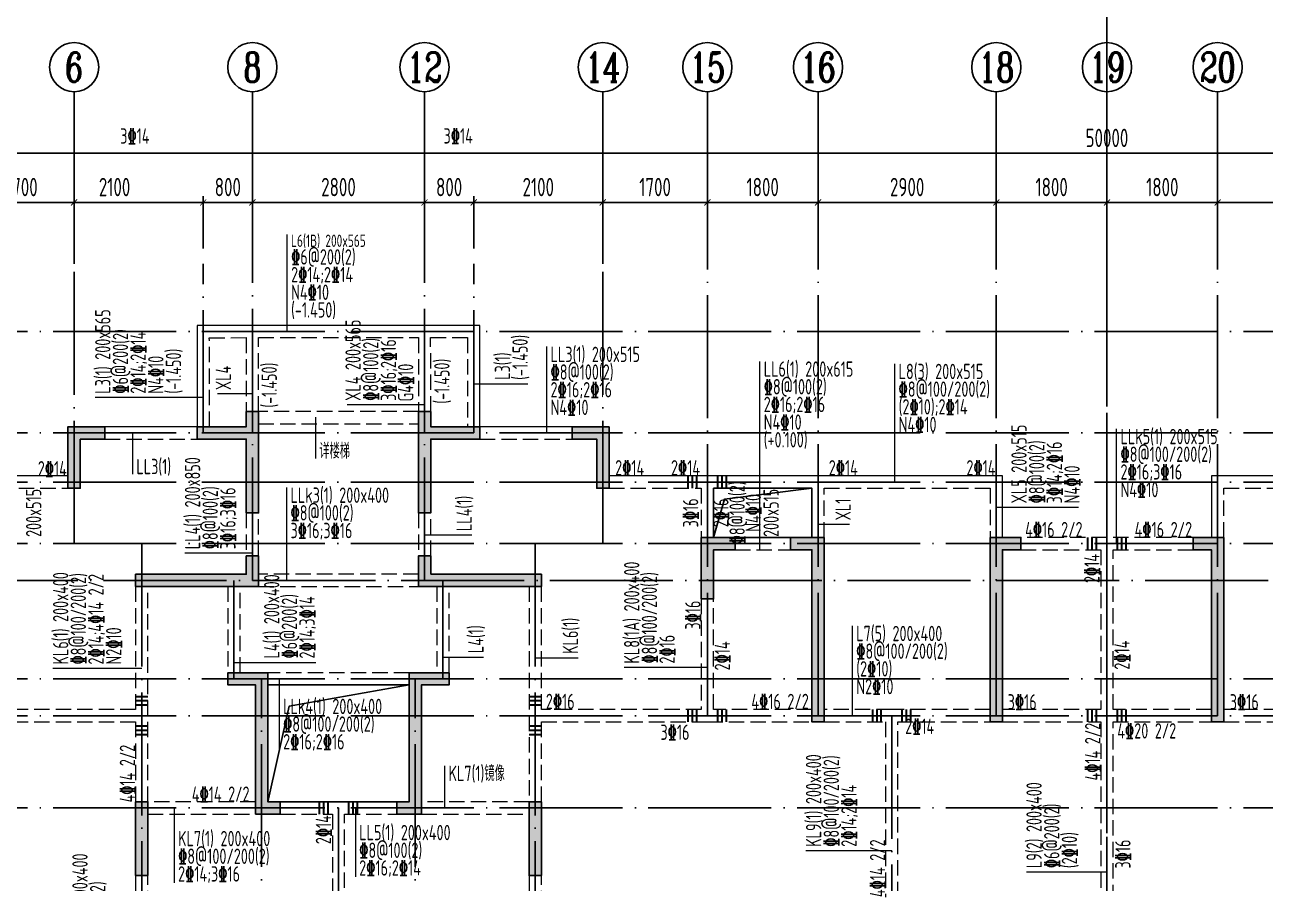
# Model space of a CAD drawing. Extents: x -668857 to 185752, y -270966 to 286822.
# Drawn here: x -80708 to -60532, y 61512 to 75476 of the extents above; entities that cross this region are included whole.
import ezdxf
from ezdxf.enums import TextEntityAlignment as Align

# ---------------------------------------------------------------- set-up
doc = ezdxf.new("R2010")
doc.units = 0
doc.header["$LTSCALE"] = 1000
for name, pattern in [('CENTER', [8, 5, -1, 1, -1]), ('DASH', [0.35, 0.25, -0.1]), ('DOTE', [2.42, 2, -0.2, 0.02, -0.2])]:
    doc.linetypes.add(name, pattern=pattern)
doc.layers.get('0').update_dxf_attribs({"linetype": 'CONTINUOUS'})
doc.layers.get('DEFPOINTS').update_dxf_attribs({"linetype": 'CONTINUOUS'})
for name, color, linetype in [('A-AXIS', 1, 'CONTINUOUS'), ('A-DOTE', 10, 'DOTE'), ('AXIS_NUM', 7, 'CONTINUOUS'), ('S-D洞口', 4, 'CONTINUOUS'), ('S-L主梁线', 4, 'DASH'), ('S-L梁编号', 6, 'CONTINUOUS'), ('S-L梁配筋', 7, 'CONTINUOUS'), ('S-Q墙填充', 252, 'CONTINUOUS'), ('S-Q墙实线', 6, 'CONTINUOUS'), ('S-Y一般标注', 3, 'CONTINUOUS'), ('THIN', 7, 'CONTINUOUS')]:
    doc.layers.add(name, color=color, linetype=linetype)
doc.layers.add('梁附加箍筋', color=1, linetype='CONTINUOUS', lineweight=35)
doc.styles.add('TSSD_Axis', font='complex.shx', dxfattribs={"width": 0.7, "bigfont": 'hztxt.shx'})
doc.styles.add('TSSD_DIMENSION', font='Tssdeng.shx', dxfattribs={"width": 0.7, "bigfont": 'tssdchn.shx'})
doc.styles.add('TSSD_REIN', font='tssdeng.shx', dxfattribs={"width": 0.7, "height": 300, "bigfont": 'tssdchn.shx'})
doc.dimstyles.new('TSSD_100_100', dxfattribs={"dimtxt": 300, "dimasz": 100, "dimexe": 100, "dimexo": 250, "dimgap": 100, "dimtad": 1, "dimdec": 0, "dimzin": 0, "dimdsep": 46, "dimtxsty": 'TSSD_DIMENSION', "dimblk": 'ARCHTICK', "dimcen": 0, "dimdle": 100, "dimclrt": 7, "dimadec": 0, "dimazin": 0, "dimtfac": 1, "dimtdec": 0, "dimtix": 1, "dimtmove": 2, "dimatfit": 3, "dimldrblk": 'ARCHTICK', "dimfxl": 1, "dimtolj": 1, "dimtzin": 0, "dimarcsym": 0})

# ---------------------------------------------------------------- blocks, each defined once
blk = doc.blocks.new('ts_axno')
at = {"color": 0, "linetype": 'ByBlock', "lineweight": -2}
blk.add_circle((0, 0), 0.5, dxfattribs=at)
at = {"color": 0, "linetype": 'ByBlock', "lineweight": -2, "style": 'TSSD_Axis', "width": 0.7}
blk.add_attdef('A', text='', height=0.6, dxfattribs=at).set_placement((0, 0), align=Align.MIDDLE_CENTER)
blk = doc.blocks.new('_ArchTick')
at = {"color": 0, "linetype": 'ByBlock', "const_width": 0.15}
blk.add_lwpolyline([(-0.5, -0.5), (0.5, 0.5)], dxfattribs=at)
blk = doc.blocks.new('*D160')
at = {"layer": 'DEFPOINTS', "color": 0, "transparency": 16777216}
for p in [(12800, 19250), (11100, 18250), (12800, 18250)]:
    blk.add_point(p, dxfattribs=at)
at = {"layer": 'S-Y一般标注', "color": 0, "lineweight": -2, "transparency": 16777216}
for p, q in [((11000, 19250), (12900, 19250)), ((11100, 18500), (11100, 19350)), ((12800, 18500), (12800, 19350))]:
    blk.add_line(p, q, dxfattribs=at)
at = {"layer": 'S-Y一般标注', "color": 0, "lineweight": -2, "transparency": 16777216, "xscale": 100, "yscale": 100, "zscale": 100, "rotation": 180}
blk.add_blockref('_ArchTick', (11100, 19250), dxfattribs=at)
at = {"layer": 'S-Y一般标注', "color": 0, "lineweight": -2, "transparency": 16777216, "xscale": 100, "yscale": 100, "zscale": 100}
blk.add_blockref('_ArchTick', (12800, 19250), dxfattribs=at)
at = {"layer": 'S-Y一般标注', "color": 7, "transparency": 16777216, "insert": (11950, 19500), "char_height": 300, "attachment_point": 5, "style": 'TSSD_DIMENSION'}
blk.add_mtext('\\A1;1700', dxfattribs=at)
blk = doc.blocks.new('*D161')
at = {"layer": 'DEFPOINTS', "color": 0, "transparency": 16777216}
for p in [(14900, 19250), (12800, 18250), (14900, 18250)]:
    blk.add_point(p, dxfattribs=at)
at = {"layer": 'S-Y一般标注', "color": 0, "lineweight": -2, "transparency": 16777216}
for p, q in [((12700, 19250), (15000, 19250)), ((12800, 18500), (12800, 19350)), ((14900, 18500), (14900, 19350))]:
    blk.add_line(p, q, dxfattribs=at)
at = {"layer": 'S-Y一般标注', "color": 0, "lineweight": -2, "transparency": 16777216, "xscale": 100, "yscale": 100, "zscale": 100, "rotation": 180}
blk.add_blockref('_ArchTick', (12800, 19250), dxfattribs=at)
at = {"layer": 'S-Y一般标注', "color": 0, "lineweight": -2, "transparency": 16777216, "xscale": 100, "yscale": 100, "zscale": 100}
blk.add_blockref('_ArchTick', (14900, 19250), dxfattribs=at)
at = {"layer": 'S-Y一般标注', "color": 7, "transparency": 16777216, "insert": (13458, 19500), "char_height": 300, "attachment_point": 5, "style": 'TSSD_DIMENSION'}
blk.add_mtext('\\A1;2100', dxfattribs=at)
blk = doc.blocks.new('*D162')
at = {"layer": 'DEFPOINTS', "color": 0, "transparency": 16777216}
for p in [(18500, 19250), (15700, 18250), (18500, 18250)]:
    blk.add_point(p, dxfattribs=at)
at = {"layer": 'S-Y一般标注', "color": 0, "lineweight": -2, "transparency": 16777216}
for p, q in [((15600, 19250), (18600, 19250)), ((15700, 18500), (15700, 19350)), ((18500, 18500), (18500, 19350))]:
    blk.add_line(p, q, dxfattribs=at)
at = {"layer": 'S-Y一般标注', "color": 0, "lineweight": -2, "transparency": 16777216, "xscale": 100, "yscale": 100, "zscale": 100, "rotation": 180}
blk.add_blockref('_ArchTick', (15700, 19250), dxfattribs=at)
at = {"layer": 'S-Y一般标注', "color": 0, "lineweight": -2, "transparency": 16777216, "xscale": 100, "yscale": 100, "zscale": 100}
blk.add_blockref('_ArchTick', (18500, 19250), dxfattribs=at)
at = {"layer": 'S-Y一般标注', "color": 7, "transparency": 16777216, "insert": (17100, 19500), "char_height": 300, "attachment_point": 5, "style": 'TSSD_DIMENSION'}
blk.add_mtext('\\A1;2800', dxfattribs=at)
blk = doc.blocks.new('*D163')
at = {"layer": 'DEFPOINTS', "color": 0, "transparency": 16777216}
for p in [(19300, 19250), (18500, 18250), (19300, 18250)]:
    blk.add_point(p, dxfattribs=at)
at = {"layer": 'S-Y一般标注', "color": 0, "lineweight": -2, "transparency": 16777216}
for p, q in [((18400, 19250), (19400, 19250)), ((18500, 18500), (18500, 19350)), ((19300, 18500), (19300, 19350))]:
    blk.add_line(p, q, dxfattribs=at)
at = {"layer": 'S-Y一般标注', "color": 0, "lineweight": -2, "transparency": 16777216, "xscale": 100, "yscale": 100, "zscale": 100, "rotation": 180}
blk.add_blockref('_ArchTick', (18500, 19250), dxfattribs=at)
at = {"layer": 'S-Y一般标注', "color": 0, "lineweight": -2, "transparency": 16777216, "xscale": 100, "yscale": 100, "zscale": 100}
blk.add_blockref('_ArchTick', (19300, 19250), dxfattribs=at)
at = {"layer": 'S-Y一般标注', "color": 7, "transparency": 16777216, "insert": (18900, 19500), "char_height": 300, "attachment_point": 5, "style": 'TSSD_DIMENSION'}
blk.add_mtext('\\A1;800', dxfattribs=at)
blk = doc.blocks.new('*D164')
at = {"layer": 'DEFPOINTS', "color": 0, "transparency": 16777216}
for p in [(23100, 19250), (21400, 18250), (23100, 18250)]:
    blk.add_point(p, dxfattribs=at)
at = {"layer": 'S-Y一般标注', "color": 0, "lineweight": -2, "transparency": 16777216}
for p, q in [((21300, 19250), (23200, 19250)), ((21400, 18500), (21400, 19350)), ((23100, 18500), (23100, 19350))]:
    blk.add_line(p, q, dxfattribs=at)
at = {"layer": 'S-Y一般标注', "color": 0, "lineweight": -2, "transparency": 16777216, "xscale": 100, "yscale": 100, "zscale": 100, "rotation": 180}
blk.add_blockref('_ArchTick', (21400, 19250), dxfattribs=at)
at = {"layer": 'S-Y一般标注', "color": 0, "lineweight": -2, "transparency": 16777216, "xscale": 100, "yscale": 100, "zscale": 100}
blk.add_blockref('_ArchTick', (23100, 19250), dxfattribs=at)
at = {"layer": 'S-Y一般标注', "color": 7, "transparency": 16777216, "insert": (22250, 19500), "char_height": 300, "attachment_point": 5, "style": 'TSSD_DIMENSION'}
blk.add_mtext('\\A1;1700', dxfattribs=at)
blk = doc.blocks.new('*D165')
at = {"layer": 'DEFPOINTS', "color": 0, "transparency": 16777216}
for p in [(24900, 19250), (23100, 18250), (24900, 18250)]:
    blk.add_point(p, dxfattribs=at)
at = {"layer": 'S-Y一般标注', "color": 0, "lineweight": -2, "transparency": 16777216}
for p, q in [((23000, 19250), (25000, 19250)), ((23100, 18500), (23100, 19350)), ((24900, 18500), (24900, 19350))]:
    blk.add_line(p, q, dxfattribs=at)
at = {"layer": 'S-Y一般标注', "color": 0, "lineweight": -2, "transparency": 16777216, "xscale": 100, "yscale": 100, "zscale": 100, "rotation": 180}
blk.add_blockref('_ArchTick', (23100, 19250), dxfattribs=at)
at = {"layer": 'S-Y一般标注', "color": 0, "lineweight": -2, "transparency": 16777216, "xscale": 100, "yscale": 100, "zscale": 100}
blk.add_blockref('_ArchTick', (24900, 19250), dxfattribs=at)
at = {"layer": 'S-Y一般标注', "color": 7, "transparency": 16777216, "insert": (24000, 19500), "char_height": 300, "attachment_point": 5, "style": 'TSSD_DIMENSION'}
blk.add_mtext('\\A1;1800', dxfattribs=at)
blk = doc.blocks.new('*D166')
at = {"layer": 'DEFPOINTS', "color": 0, "transparency": 16777216}
for p in [(27800, 19250), (24900, 18250), (27800, 18250)]:
    blk.add_point(p, dxfattribs=at)
at = {"layer": 'S-Y一般标注', "color": 0, "lineweight": -2, "transparency": 16777216}
for p, q in [((24800, 19250), (27900, 19250)), ((24900, 18500), (24900, 19350)), ((27800, 18500), (27800, 19350))]:
    blk.add_line(p, q, dxfattribs=at)
at = {"layer": 'S-Y一般标注', "color": 0, "lineweight": -2, "transparency": 16777216, "xscale": 100, "yscale": 100, "zscale": 100, "rotation": 180}
blk.add_blockref('_ArchTick', (24900, 19250), dxfattribs=at)
at = {"layer": 'S-Y一般标注', "color": 0, "lineweight": -2, "transparency": 16777216, "xscale": 100, "yscale": 100, "zscale": 100}
blk.add_blockref('_ArchTick', (27800, 19250), dxfattribs=at)
at = {"layer": 'S-Y一般标注', "color": 7, "transparency": 16777216, "insert": (26350, 19500), "char_height": 300, "attachment_point": 5, "style": 'TSSD_DIMENSION'}
blk.add_mtext('\\A1;2900', dxfattribs=at)
blk = doc.blocks.new('*D167')
at = {"layer": 'DEFPOINTS', "color": 0, "transparency": 16777216}
for p in [(29600, 19250), (27800, 18250), (29600, 18250)]:
    blk.add_point(p, dxfattribs=at)
at = {"layer": 'S-Y一般标注', "color": 0, "lineweight": -2, "transparency": 16777216}
for p, q in [((27700, 19250), (29700, 19250)), ((27800, 18500), (27800, 19350)), ((29600, 18500), (29600, 19350))]:
    blk.add_line(p, q, dxfattribs=at)
at = {"layer": 'S-Y一般标注', "color": 0, "lineweight": -2, "transparency": 16777216, "xscale": 100, "yscale": 100, "zscale": 100, "rotation": 180}
blk.add_blockref('_ArchTick', (27800, 19250), dxfattribs=at)
at = {"layer": 'S-Y一般标注', "color": 0, "lineweight": -2, "transparency": 16777216, "xscale": 100, "yscale": 100, "zscale": 100}
blk.add_blockref('_ArchTick', (29600, 19250), dxfattribs=at)
at = {"layer": 'S-Y一般标注', "color": 7, "transparency": 16777216, "insert": (28700, 19500), "char_height": 300, "attachment_point": 5, "style": 'TSSD_DIMENSION'}
blk.add_mtext('\\A1;1800', dxfattribs=at)
blk = doc.blocks.new('*D168')
at = {"layer": 'DEFPOINTS', "color": 0, "transparency": 16777216}
for p in [(31400, 19250), (29600, 18250), (31400, 18250)]:
    blk.add_point(p, dxfattribs=at)
at = {"layer": 'S-Y一般标注', "color": 0, "lineweight": -2, "transparency": 16777216}
for p, q in [((29500, 19250), (31500, 19250)), ((29600, 18500), (29600, 19350)), ((31400, 18500), (31400, 19350))]:
    blk.add_line(p, q, dxfattribs=at)
at = {"layer": 'S-Y一般标注', "color": 0, "lineweight": -2, "transparency": 16777216, "xscale": 100, "yscale": 100, "zscale": 100, "rotation": 180}
blk.add_blockref('_ArchTick', (29600, 19250), dxfattribs=at)
at = {"layer": 'S-Y一般标注', "color": 0, "lineweight": -2, "transparency": 16777216, "xscale": 100, "yscale": 100, "zscale": 100}
blk.add_blockref('_ArchTick', (31400, 19250), dxfattribs=at)
at = {"layer": 'S-Y一般标注', "color": 7, "transparency": 16777216, "insert": (30500, 19500), "char_height": 300, "attachment_point": 5, "style": 'TSSD_DIMENSION'}
blk.add_mtext('\\A1;1800', dxfattribs=at)
blk = doc.blocks.new('*D169')
at = {"layer": 'DEFPOINTS', "color": 0, "transparency": 16777216}
for p in [(34300, 19250), (31400, 18250), (34300, 18250)]:
    blk.add_point(p, dxfattribs=at)
at = {"layer": 'S-Y一般标注', "color": 0, "lineweight": -2, "transparency": 16777216}
for p, q in [((31300, 19250), (34400, 19250)), ((31400, 18500), (31400, 19350)), ((34300, 18500), (34300, 19350))]:
    blk.add_line(p, q, dxfattribs=at)
at = {"layer": 'S-Y一般标注', "color": 0, "lineweight": -2, "transparency": 16777216, "xscale": 100, "yscale": 100, "zscale": 100, "rotation": 180}
blk.add_blockref('_ArchTick', (31400, 19250), dxfattribs=at)
at = {"layer": 'S-Y一般标注', "color": 0, "lineweight": -2, "transparency": 16777216, "xscale": 100, "yscale": 100, "zscale": 100}
blk.add_blockref('_ArchTick', (34300, 19250), dxfattribs=at)
at = {"layer": 'S-Y一般标注', "color": 7, "transparency": 16777216, "insert": (32850, 19500), "char_height": 300, "attachment_point": 5, "style": 'TSSD_DIMENSION'}
blk.add_mtext('\\A1;2900', dxfattribs=at)
blk = doc.blocks.new('*D179')
at = {"layer": 'DEFPOINTS', "color": 0, "transparency": 16777216}
for p in [(54600, 20050), (4600, 18250), (54600, 18250)]:
    blk.add_point(p, dxfattribs=at)
at = {"layer": 'S-Y一般标注', "color": 0, "lineweight": -2, "transparency": 16777216}
for p, q in [((4500, 20050), (54700, 20050)), ((4600, 18500), (4600, 20150)), ((54600, 18500), (54600, 20150))]:
    blk.add_line(p, q, dxfattribs=at)
at = {"layer": 'S-Y一般标注', "color": 0, "lineweight": -2, "transparency": 16777216, "xscale": 100, "yscale": 100, "zscale": 100, "rotation": 180}
blk.add_blockref('_ArchTick', (4600, 20050), dxfattribs=at)
at = {"layer": 'S-Y一般标注', "color": 0, "lineweight": -2, "transparency": 16777216, "xscale": 100, "yscale": 100, "zscale": 100}
blk.add_blockref('_ArchTick', (54600, 20050), dxfattribs=at)
at = {"layer": 'S-Y一般标注', "color": 7, "transparency": 16777216, "insert": (29600, 20300), "char_height": 300, "attachment_point": 5, "style": 'TSSD_DIMENSION'}
blk.add_mtext('\\A1;50000', dxfattribs=at)
blk = doc.blocks.new('*D190')
at = {"layer": 'DEFPOINTS', "color": 0, "transparency": 16777216}
for p in [(15700, 19250), (14900, 18250), (15700, 18250)]:
    blk.add_point(p, dxfattribs=at)
at = {"layer": 'S-Y一般标注', "color": 0, "lineweight": -2, "transparency": 16777216}
for p, q in [((14800, 19250), (15800, 19250)), ((14900, 18500), (14900, 19350)), ((15700, 18500), (15700, 19350))]:
    blk.add_line(p, q, dxfattribs=at)
at = {"layer": 'S-Y一般标注', "color": 0, "lineweight": -2, "transparency": 16777216, "xscale": 100, "yscale": 100, "zscale": 100, "rotation": 180}
blk.add_blockref('_ArchTick', (14900, 19250), dxfattribs=at)
at = {"layer": 'S-Y一般标注', "color": 0, "lineweight": -2, "transparency": 16777216, "xscale": 100, "yscale": 100, "zscale": 100}
blk.add_blockref('_ArchTick', (15700, 19250), dxfattribs=at)
at = {"layer": 'S-Y一般标注', "color": 7, "transparency": 16777216, "insert": (15300, 19500), "char_height": 300, "attachment_point": 5, "style": 'TSSD_DIMENSION'}
blk.add_mtext('\\A1;800', dxfattribs=at)
blk = doc.blocks.new('*D191')
at = {"layer": 'DEFPOINTS', "color": 0, "transparency": 16777216}
for p in [(21400, 19250), (19300, 18250), (21400, 18250)]:
    blk.add_point(p, dxfattribs=at)
at = {"layer": 'S-Y一般标注', "color": 0, "lineweight": -2, "transparency": 16777216}
for p, q in [((19200, 19250), (21500, 19250)), ((19300, 18500), (19300, 19350)), ((21400, 18500), (21400, 19350))]:
    blk.add_line(p, q, dxfattribs=at)
at = {"layer": 'S-Y一般标注', "color": 0, "lineweight": -2, "transparency": 16777216, "xscale": 100, "yscale": 100, "zscale": 100, "rotation": 180}
blk.add_blockref('_ArchTick', (19300, 19250), dxfattribs=at)
at = {"layer": 'S-Y一般标注', "color": 0, "lineweight": -2, "transparency": 16777216, "xscale": 100, "yscale": 100, "zscale": 100}
blk.add_blockref('_ArchTick', (21400, 19250), dxfattribs=at)
at = {"layer": 'S-Y一般标注', "color": 7, "transparency": 16777216, "insert": (20350, 19500), "char_height": 300, "attachment_point": 5, "style": 'TSSD_DIMENSION'}
blk.add_mtext('\\A1;2100', dxfattribs=at)
blk = doc.blocks.new('20210807.15312791')
at = {"layer": 'S-Q墙填充'}
h = blk.add_hatch(color=252, dxfattribs=at)
h.dxf.hatch_style = 1
h.paths.add_polyline_path([(72216, 67840), (72216, 68190), (72016, 68190), (72016, 67940), (71216, 67940), (71216, 67740), (72016, 67740), (72016, 66540), (72216, 66540)])
h = blk.add_hatch(color=252, dxfattribs=at)
h.dxf.hatch_style = 1
h.paths.add_polyline_path([(74816, 67840), (74816, 66540), (75016, 66540), (75016, 67740), (75815, 67740), (75815, 67940), (75016, 67940), (75016, 68190), (74816, 68190)])
h = blk.add_hatch(color=252, dxfattribs=at)
h.dxf.hatch_style = 1
h.paths.add_polyline_path([(69316, 67740), (69716, 67740), (69716, 67940), (69116, 67940), (69116, 66940), (69316, 66940)])
h = blk.add_hatch(color=252, dxfattribs=at)
h.dxf.hatch_style = 1
h.paths.add_polyline_path([(77916, 67940), (77316, 67940), (77316, 67740), (77716, 67740), (77716, 66940), (77916, 66940)])
h = blk.add_hatch(color=252, dxfattribs=at)
h.dxf.hatch_style = 1
h.paths.add_polyline_path([(79416, 66140), (79416, 65140), (79616, 65140), (79616, 65940), (79966, 65940), (79966, 66140)])
h = blk.add_hatch(color=252, dxfattribs=at)
h.dxf.hatch_style = 1
h.paths.add_polyline_path([(81416, 66140), (80866, 66140), (80866, 65940), (81216, 65940), (81216, 63140), (81416, 63140)])
h = blk.add_hatch(color=252, dxfattribs=at)
h.dxf.hatch_style = 1
h.paths.add_polyline_path([(84116, 66140), (84116, 63140), (84316, 63140), (84316, 65940), (84616, 65940), (84616, 66140)])
h = blk.add_hatch(color=252, dxfattribs=at)
h.dxf.hatch_style = 1
h.paths.add_polyline_path([(87916, 66140), (87416, 66140), (87416, 65940), (87716, 65940), (87716, 63140), (87916, 63140)])
h = blk.add_hatch(color=252, dxfattribs=at)
h.dxf.hatch_style = 1
h.paths.add_polyline_path([(70216, 65340), (71816, 65340), (72216, 65340), (72216, 65840), (72016, 65840), (72016, 65540), (71816, 65540), (70216, 65540)])
h = blk.add_hatch(color=252, dxfattribs=at)
h.dxf.hatch_style = 1
h.paths.add_polyline_path([(75016, 65540), (75016, 65840), (74816, 65840), (74816, 65340), (75216, 65340), (76816, 65340), (76816, 65540), (75216, 65540)])
h = blk.add_hatch(color=252, dxfattribs=at)
h.dxf.hatch_style = 1
h.paths.add_polyline_path([(72366, 61840), (72366, 63940), (71716, 63940), (71716, 63740), (72166, 63740), (72166, 61640), (72566, 61640), (72566, 61840)])
h = blk.add_hatch(color=252, dxfattribs=at)
h.dxf.hatch_style = 1
h.paths.add_polyline_path([(74866, 61640), (74866, 63740), (75316, 63740), (75316, 63940), (74666, 63940), (74666, 61840), (74466, 61840), (74466, 61640)])
h = blk.add_hatch(color=252, dxfattribs=at)
h.dxf.hatch_style = 1
h.paths.add_polyline_path([(70416, 60640), (70416, 61840), (70216, 61840), (70216, 60640)])
h = blk.add_hatch(color=252, dxfattribs=at)
h.dxf.hatch_style = 1
h.paths.add_polyline_path([(76816, 60640), (76816, 61840), (76616, 61840), (76616, 60640)])
at = {"layer": 'S-D洞口', "color": 5}
for points in [[(79616, 66140), (81216, 66140), (81216, 66940), (79616, 66940), (79616, 66140), (79793, 66762), (81216, 66940)], [(72366, 61840), (74666, 61840), (74666, 63740), (72366, 63740), (72366, 61840), (72712, 63393), (74666, 63740)]]:
    blk.add_lwpolyline(points, dxfattribs=at)
at = {"layer": 'S-L主梁线', "linetype": 'ByBlock', "lineweight": 18}
for p, q in [((72116, 69590), (71215, 69589)), ((71215, 69589), (71216, 67940)), ((74915, 69590), (72116, 69590)), ((75816, 69590), (74915, 69590)), ((75815, 67940), (75816, 69590)), ((71216, 67940), (69716, 67940)), ((77316, 67940), (75815, 67940)), ((69116, 67140), (67516, 67140)), ((79516, 67140), (77916, 67140)), ((81316, 67140), (79516, 67140)), ((84316, 67140), (81316, 67140)), ((84316, 66140), (84316, 67140)), ((87716, 67140), (87716, 66140)), ((90716, 67140), (87716, 67140)), ((79616, 66940), (81216, 66940)), ((79616, 66140), (79616, 66940)), ((81216, 66940), (81216, 66140)), ((80866, 66140), (79966, 66140)), ((72366, 63740), (74666, 63740)), ((73516, 61840), (72566, 61840)), ((74466, 61840), (73516, 61840))]:
    blk.add_line(p, q, dxfattribs=at)
at = {"layer": 'S-L主梁线', "linetype": 'DASH', "lineweight": 18}
for p, q in [((71415, 69389), (72016, 69390)), ((71416, 67940), (71415, 69389)), ((72016, 69390), (72016, 68190)), ((72216, 69390), (74815, 69390)), ((72216, 68190), (72216, 69390)), ((74815, 69390), (74816, 68190)), ((75015, 69390), (75616, 69390)), ((75016, 68190), (75015, 69390)), ((75616, 69390), (75615, 67940)), ((74816, 68190), (72216, 68190)), ((72216, 67990), (74816, 67990)), ((69716, 67740), (71216, 67740)), ((75815, 67740), (77316, 67740)), ((67616, 66940), (69116, 66940)), ((77916, 66940), (79416, 66940)), ((79416, 66940), (79416, 66140)), ((81416, 66940), (84116, 66940)), ((81416, 66140), (81416, 66940)), ((84116, 66940), (84116, 66140)), ((87916, 66940), (90616, 66940)), ((87916, 66140), (87916, 66940)), ((72016, 66540), (72016, 65840)), ((72216, 65840), (72216, 66540)), ((74816, 66540), (74816, 65840)), ((75016, 65840), (75016, 66540)), ((86016, 66140), (84616, 66140)), ((87416, 66140), (86016, 66140)), ((79966, 65940), (80866, 65940)), ((84616, 65940), (85916, 65940)), ((85916, 65940), (85916, 63340)), ((86116, 65940), (87416, 65940)), ((86116, 63340), (86116, 65940)), ((74816, 65540), (72216, 65540)), ((70216, 65340), (70216, 63340)), ((70416, 63240), (70416, 65340)), ((71716, 65340), (71716, 63940)), ((71916, 63940), (71916, 65340)), ((72216, 65340), (74816, 65340)), ((75116, 65340), (75116, 63940)), ((75316, 63940), (75316, 65340)), ((76616, 65340), (76616, 63240)), ((76816, 63340), (76816, 65340)), ((79416, 65140), (79416, 63340)), ((79616, 63340), (79616, 65140)), ((74666, 63940), (72366, 63940)), ((70216, 63340), (67616, 63340)), ((70416, 61840), (70416, 63240)), ((76616, 63240), (76616, 61840)), ((79416, 63340), (76816, 63340)), ((81216, 63340), (79616, 63340)), ((82516, 63340), (81416, 63340)), ((84116, 63340), (82516, 63340)), ((85916, 63340), (84316, 63340)), ((87716, 63340), (86116, 63340)), ((89516, 63340), (87916, 63340)), ((67516, 63140), (70216, 63140)), ((70216, 63140), (70216, 61840)), ((76816, 63140), (79516, 63140)), ((76816, 61840), (76816, 63140)), ((79516, 63140), (81216, 63140)), ((81416, 63140), (82416, 63140)), ((82416, 63140), (82416, 60290)), ((82616, 63140), (84116, 63140)), ((82616, 60290), (82616, 63140)), ((84316, 63140), (85916, 63140)), ((85916, 63140), (85916, 58840)), ((86116, 58840), (86116, 63140)), ((86116, 63140), (87716, 63140)), ((87916, 63140), (89416, 63140)), ((72166, 61840), (70416, 61840)), ((76616, 61840), (74866, 61840)), ((70416, 61640), (72166, 61640)), ((72566, 61640), (73416, 61640)), ((73416, 61640), (73416, 57640)), ((73616, 57640), (73616, 61640)), ((73616, 61640), (74466, 61640)), ((74866, 61640), (76616, 61640)), ((70216, 60640), (70216, 59090)), ((70416, 59090), (70416, 60640)), ((76616, 60640), (76616, 59090)), ((76816, 59090), (76816, 60640))]:
    blk.add_line(p, q, dxfattribs=at)
at = {"layer": 'S-Q墙实线'}
blk.add_lwpolyline([(72216, 67840), (72216, 68190), (72016, 68190), (72016, 67940), (71216, 67940), (71216, 67740), (72016, 67740), (72016, 66540), (72216, 66540), (72216, 67840)], dxfattribs=at)
for points in [[(74816, 67840), (74816, 66540), (75016, 66540), (75016, 67740), (75815, 67740), (75815, 67940), (75016, 67940), (75016, 68190), (74816, 68190)], [(69316, 67740), (69716, 67740), (69716, 67940), (69116, 67940), (69116, 66940), (69316, 66940)], [(77916, 67940), (77316, 67940), (77316, 67740), (77716, 67740), (77716, 66940), (77916, 66940)], [(79416, 66140), (79416, 65140), (79616, 65140), (79616, 65940), (79966, 65940), (79966, 66140)], [(81416, 66140), (80866, 66140), (80866, 65940), (81216, 65940), (81216, 63140), (81416, 63140)], [(84116, 66140), (84116, 63140), (84316, 63140), (84316, 65940), (84616, 65940), (84616, 66140)], [(87916, 66140), (87416, 66140), (87416, 65940), (87716, 65940), (87716, 63140), (87916, 63140)], [(70216, 65340), (71816, 65340), (72216, 65340), (72216, 65840), (72016, 65840), (72016, 65540), (71816, 65540), (70216, 65540)], [(75016, 65540), (75016, 65840), (74816, 65840), (74816, 65340), (75216, 65340), (76816, 65340), (76816, 65540), (75216, 65540)], [(72366, 61840), (72366, 63940), (71716, 63940), (71716, 63740), (72166, 63740), (72166, 61640), (72566, 61640), (72566, 61840)], [(74866, 61640), (74866, 63740), (75316, 63740), (75316, 63940), (74666, 63940), (74666, 61840), (74466, 61840), (74466, 61640)], [(70416, 60640), (70416, 61840), (70216, 61840), (70216, 60640)], [(76816, 60640), (76816, 61840), (76616, 61840), (76616, 60640)]]:
    blk.add_lwpolyline(points, close=True, dxfattribs=at)
blk = doc.blocks.new('20210726.16395156')
at = {"layer": 'A-AXIS'}
for p, q in [((12800, 18249.9), (12800, 21049.9)), ((15700, 18249.9), (15700, 21049.9)), ((18500, 18249.9), (18500, 21049.9)), ((21400, 18249.9), (21400, 21049.9)), ((23100, 18249.9), (23100, 21049.9)), ((24900, 18249.9), (24900, 21049.9)), ((27800, 18249.9), (27800, 21049.9)), ((29600, 18249.9), (29600, 21049.9)), ((31400, 18249.9), (31400, 21049.9))]:
    blk.add_line(p, q, dxfattribs=at)
at = {"layer": 'A-DOTE'}
for p, q in [((12800, 13700), (12800, 18249.9)), ((14900, 15500), (14900, 18249.9)), ((15700, 13100.3), (15700, 18249.9)), ((18500, 13100.3), (18500, 18249.9)), ((19300, 15500), (19300, 18249.9)), ((21400, 13700), (21400, 18249.9)), ((23100, 10900), (23100, 18249.9)), ((24900, 10900), (24900, 18249.9)), ((27800, 10900), (27800, 18249.9)), ((29600, 18249.9), (29600, 3600)), ((31400, 10900), (31400, 18249.9)), ((55600, 17150), (3600, 17150)), ((55600, 15500), (3600, 15500)), ((55600, 14700), (3600, 14700)), ((55600, 13700), (3600, 13700)), ((13900.2, 13700), (13900, 3600)), ((20299.8, 13700), (20300, 3600)), ((3600, 13100.3), (55600, 13100.3)), ((15400, 11500), (15400, 13100)), ((18800, 11500), (18800, 13100)), ((55600, 11500), (3600, 11500)), ((15850, 3600), (15850, 11500)), ((18350, 3600.1), (18350, 11500)), ((55600, 10900), (3600, 10900)), ((26100, 10900), (26100, 3600)), ((55600, 9400), (3600, 9400)), ((17100, 9400), (17100, 3600))]:
    blk.add_line(p, q, dxfattribs=at)
at = {"layer": 'A-AXIS'}
ref = blk.add_blockref('ts_axno', (12800, 21449.9), dxfattribs=dict(at, xscale=800, yscale=800, zscale=800))
ref.add_attrib('5', '6', dxfattribs={"layer": 'AXIS_NUM', "height": 480, "style": 'TSSD_Axis', "width": 0.7}).set_placement((12800, 21449.9), align=Align.MIDDLE_CENTER)
ref = blk.add_blockref('ts_axno', (15700, 21449.9), dxfattribs=dict(at, xscale=800, yscale=800, zscale=800))
ref.add_attrib('6', '8', dxfattribs={"layer": 'AXIS_NUM', "height": 480, "style": 'TSSD_Axis', "width": 0.7}).set_placement((15700, 21449.9), align=Align.MIDDLE_CENTER)
ref = blk.add_blockref('ts_axno', (18500, 21449.9), dxfattribs=dict(at, xscale=800, yscale=800, zscale=800))
ref.add_attrib('7', '12', dxfattribs={"layer": 'AXIS_NUM', "height": 480, "style": 'TSSD_Axis', "width": 0.7}).set_placement((18500, 21449.9), align=Align.MIDDLE_CENTER)
ref = blk.add_blockref('ts_axno', (21400, 21449.9), dxfattribs=dict(at, xscale=800, yscale=800, zscale=800))
ref.add_attrib('8', '14', dxfattribs={"layer": 'AXIS_NUM', "height": 480, "style": 'TSSD_Axis', "width": 0.7}).set_placement((21400, 21449.9), align=Align.MIDDLE_CENTER)
ref = blk.add_blockref('ts_axno', (23100, 21449.9), dxfattribs=dict(at, xscale=800, yscale=800, zscale=800))
ref.add_attrib('9', '15', dxfattribs={"layer": 'AXIS_NUM', "height": 480, "style": 'TSSD_Axis', "width": 0.7}).set_placement((23100, 21449.9), align=Align.MIDDLE_CENTER)
ref = blk.add_blockref('ts_axno', (24900, 21449.9), dxfattribs=dict(at, xscale=800, yscale=800, zscale=800))
ref.add_attrib('10', '16', dxfattribs={"layer": 'AXIS_NUM', "height": 480, "style": 'TSSD_Axis', "width": 0.7}).set_placement((24900, 21449.9), align=Align.MIDDLE_CENTER)
ref = blk.add_blockref('ts_axno', (27800, 21449.9), dxfattribs=dict(at, xscale=800, yscale=800, zscale=800))
ref.add_attrib('11', '18', dxfattribs={"layer": 'AXIS_NUM', "height": 480, "style": 'TSSD_Axis', "width": 0.7}).set_placement((27800, 21449.9), align=Align.MIDDLE_CENTER)
ref = blk.add_blockref('ts_axno', (29600, 21449.9), dxfattribs=dict(at, xscale=800, yscale=800, zscale=800))
ref.add_attrib('12', '19', dxfattribs={"layer": 'AXIS_NUM', "height": 480, "style": 'TSSD_Axis', "width": 0.7}).set_placement((29600, 21449.9), align=Align.MIDDLE_CENTER)
ref = blk.add_blockref('ts_axno', (31400, 21449.9), dxfattribs=dict(at, xscale=800, yscale=800, zscale=800))
ref.add_attrib('13', '20', dxfattribs={"layer": 'AXIS_NUM', "height": 480, "style": 'TSSD_Axis', "width": 0.7}).set_placement((31400, 21449.9), align=Align.MIDDLE_CENTER)
at = {"layer": 'S-Y一般标注'}
for base, p1, p2, picture, middle in [((54600, 20049.9), (4600, 18249.9), (54600, 18249.9), '*D179', (29600, 20299.9)), ((12800, 19249.9), (11100, 18249.9), (12800, 18249.9), '*D160', (11950, 19499.9)), ((15700, 19249.9), (14900, 18249.9), (15700, 18249.9), '*D190', (15300, 19499.9)), ((18500, 19249.9), (15700, 18249.9), (18500, 18249.9), '*D162', (17100, 19499.9)), ((19300, 19249.9), (18500, 18249.9), (19300, 18249.9), '*D163', (18900, 19499.9)), ((21400, 19249.9), (19300, 18249.9), (21400, 18249.9), '*D191', (20350, 19499.9)), ((23100, 19249.9), (21400, 18249.9), (23100, 18249.9), '*D164', (22250, 19499.9)), ((24900, 19249.9), (23100, 18249.9), (24900, 18249.9), '*D165', (24000, 19499.9)), ((27800, 19249.9), (24900, 18249.9), (27800, 18249.9), '*D166', (26350, 19499.9)), ((29600, 19249.9), (27800, 18249.9), (29600, 18249.9), '*D167', (28700, 19499.9)), ((31400, 19249.9), (29600, 18249.9), (31400, 18249.9), '*D168', (30500, 19499.9)), ((34300, 19249.9), (31400, 18249.9), (34300, 18249.9), '*D169', (32850, 19499.9))]:
    dim = blk.add_linear_dim(base=base, p1=p1, p2=p2, dimstyle='TSSD_100_100', dxfattribs=at)
    dim.commit()
    dim.dimension.update_dxf_attribs({"geometry": picture, "text_midpoint": middle})
dim = blk.add_linear_dim(base=(14900, 19249.9), p1=(12800, 18249.9), p2=(14900, 18249.9), dimstyle='TSSD_100_100', dxfattribs=at)
dim.commit()
dim.dimension.update_dxf_attribs({"geometry": '*D161', "text_midpoint": (13458.1, 19499.9), "dimtype": 160})

msp = doc.modelspace()

# ---------------------------------------------------------------- linework, layer by layer
at = {"layer": 'S-L梁编号', "lineweight": 18}
for p, q in [((-76438.81, 70486.12), (-76438.81, 72062.62)), ((-72218.75, 68836.12), (-72218.75, 70240.27)), ((-68751.26, 66930.35), (-68751.26, 70000.86)), ((-66556.97, 68036.12), (-66556.97, 69961.77)), ((-73405.88, 69637.45), (-72526.32, 69637.45)), ((-77805.68, 69412.47), (-79564.36, 69412.47)), ((-77005.51, 69470.69), (-77574.02, 69470.69)), ((-74205.23, 69295.24), (-75464.51, 69295.24)), ((-75979.09, 69090.61), (-75979.09, 68419.68)), ((-78955.99, 68836.12), (-78955.99, 68165.2)), ((-62947.86, 67036.12), (-62947.86, 68902.83)), ((-76448.13, 66436.39), (-76448.13, 67948.93)), ((-64905.53, 67627.57), (-63568.1, 67627.57)), ((-67805.52, 67351.57), (-67291.57, 67351.57)), ((-74205.51, 67177.85), (-73436.71, 67177.85)), ((-77005.52, 66881.47), (-78104.29, 66881.47)), ((-67246.29, 64236.12), (-67246.29, 65699.1)), ((-73905.64, 65191.7), (-73246.28, 65191.7)), ((-72405.52, 65179.88), (-71707.73, 65179.88)), ((-78805.5, 65005.97), (-80249.78, 65005.97)), ((-77305.58, 65103.58), (-75972.4, 65103.58)), ((-69605.52, 65021.62), (-70960.56, 65021.62)), ((-76568.6, 64836.12), (-76568.6, 63669.14)), ((-73878.2, 62736.12), (-73878.2, 63423.93)), ((-78277.03, 62736.12), (-78277.03, 61518.85)), ((-75330.75, 62736.12), (-75330.75, 61616.61)), ((-66605.53, 62041.3), (-68002.5, 62041.3)), ((-63105.53, 61694.03), (-64416.42, 61694.03))]:
    msp.add_line(p, q, dxfattribs=at)
at = {"layer": 'THIN', "linetype": 'CENTER'}
msp.add_line((-63105.51, 76268.91), (-63105.51, 52401.98), dxfattribs=at)
at = {"layer": '梁附加箍筋', "lineweight": 35}
for p, q in [((-69915.52, 67936.12), (-69915.52, 68136.12)), ((-69845.52, 67936.12), (-69845.52, 68136.12)), ((-69775.52, 67936.12), (-69775.52, 68136.12)), ((-69435.52, 67936.12), (-69435.52, 68136.12)), ((-69365.52, 67936.12), (-69365.52, 68136.12)), ((-69295.52, 67936.12), (-69295.52, 68136.12)), ((-63415.52, 66936.12), (-63415.52, 67136.12)), ((-63345.52, 66936.12), (-63345.52, 67136.12)), ((-63275.52, 66936.12), (-63275.52, 67136.12)), ((-62935.52, 66936.12), (-62935.52, 67136.12)), ((-62865.52, 66936.12), (-62865.52, 67136.12)), ((-62795.52, 66936.12), (-62795.52, 67136.12)), ((-78705.51, 64546.13), (-78905.51, 64546.12)), ((-78705.51, 64476.13), (-78905.51, 64476.12)), ((-78705.51, 64406.13), (-78905.51, 64406.12)), ((-72305.52, 64546.12), (-72505.52, 64546.13)), ((-72305.52, 64476.12), (-72505.52, 64476.13)), ((-72305.52, 64406.12), (-72505.52, 64406.13)), ((-69915.52, 64136.12), (-69915.52, 64336.12)), ((-69845.52, 64136.12), (-69845.52, 64336.12)), ((-69775.52, 64136.12), (-69775.52, 64336.12)), ((-69435.52, 64136.12), (-69435.52, 64336.12)), ((-69365.52, 64136.12), (-69365.52, 64336.12)), ((-69295.52, 64136.12), (-69295.52, 64336.12)), ((-66915.53, 64136.12), (-66915.53, 64336.12)), ((-66845.53, 64136.12), (-66845.53, 64336.12)), ((-66775.53, 64136.12), (-66775.53, 64336.12)), ((-66435.53, 64136.12), (-66435.53, 64336.12)), ((-66365.53, 64136.12), (-66365.53, 64336.12)), ((-66295.53, 64136.12), (-66295.53, 64336.12)), ((-63415.53, 64136.12), (-63415.53, 64336.12)), ((-63345.53, 64136.12), (-63345.53, 64336.12)), ((-63275.53, 64136.12), (-63275.53, 64336.12)), ((-62935.53, 64136.12), (-62935.53, 64336.12)), ((-62865.53, 64136.12), (-62865.53, 64336.12)), ((-62795.53, 64136.12), (-62795.53, 64336.12)), ((-78705.51, 64066.13), (-78905.51, 64066.12)), ((-78705.51, 63996.13), (-78905.51, 63996.12)), ((-72305.52, 64066.12), (-72505.52, 64066.13)), ((-72305.52, 63996.12), (-72505.52, 63996.13)), ((-78705.51, 63926.13), (-78905.51, 63926.12)), ((-72305.52, 63926.12), (-72505.52, 63926.13)), ((-75915.5, 62636.12), (-75915.5, 62836.12)), ((-75845.5, 62636.12), (-75845.5, 62836.12)), ((-75775.5, 62636.12), (-75775.5, 62836.12)), ((-75435.5, 62636.12), (-75435.5, 62836.12)), ((-75365.5, 62636.12), (-75365.5, 62836.12)), ((-75295.5, 62636.12), (-75295.5, 62836.12))]:
    msp.add_line(p, q, dxfattribs=at)

# ---------------------------------------------------------------- block references
at = {"layer": 'A-DOTE'}
msp.add_blockref('20210726.16395156', (-92705.51, 53336.08), dxfattribs=at)
at = {"layer": 'S-Q墙填充'}
msp.add_blockref('20210807.15312791', (-149121.16, 996.58), dxfattribs=at)

# ---------------------------------------------------------------- texts
at = {"layer": 'S-L梁编号', "color": 6, "style": 'TSSD_REIN', "width": 0.7}
for s, height, p in [('L6(1B) 200x565', 200, (-76376.31, 71862.62)), ('LL3(1) 200x515', 250, (-72156.25, 69990.27)), ('LL6(1) 200x615', 250, (-68688.76, 69750.86)), ('L8(3) 200x515', 250, (-66494.47, 69711.77)), ('LLk5(1) 200x515', 250, (-62885.36, 68652.83)), ('详楼梯', 250, (-75916.59, 68419.68)), ('LL3(1)', 250, (-78893.49, 68165.2)), ('LLk3(1) 200x400', 250, (-76385.63, 67698.93)), ('L7(5) 200x400', 250, (-67183.79, 65449.1)), ('LLk4(1) 200x400', 250, (-76506.1, 64263.37)), ('KL7(1)镜像', 250, (-73815.7, 63173.93)), ('KL7(1) 200x400', 250, (-78214.53, 62113.08)), ('LL5(1) 200x400', 250, (-75268.25, 62210.84))]:
    msp.add_text(s, height=height, dxfattribs=at).set_placement(p)
for s, p in [('L3(1) 200x565', (-79314.36, 69474.97)), ('XL4 200x565', (-75243.35, 69357.74)), ('L3(1)', (-72813.82, 69699.95)), ('XL4', (-77352.87, 69533.19)), ('XL5 200x515', (-64411.37, 67690.07)), ('LL4(1) 200x850', (-77854.29, 66943.97)), ('LL4(1)', (-73436.71, 67240.35)), ('XL1', (-67272.33, 67414.07)), ('KL8(1A) 200x400', (-70710.56, 65084.12)), ('KL6(1) 200x400', (-79999.78, 65068.47)), ('L4(1) 200x400', (-76566.63, 65166.08)), ('KL6(1)', (-71707.73, 65242.38)), ('L4(1)', (-73246.28, 65254.2)), ('KL9(1) 200x400', (-67752.5, 62103.8)), ('L9(2) 200x400', (-64166.42, 61756.53)), ('LL2(1) 200x400', (-79685.19, 60516.64))]:
    msp.add_text(s, height=250, rotation=90, dxfattribs=at).set_placement(p)
at = {"layer": 'S-L梁配筋', "color": 7, "style": 'TSSD_REIN', "width": 0.7}
for s, p in [('3%%13214', (-79155.52, 73542.04)), ('%%1326@200(2)', (-76376.31, 71575.12)), ('2%%13214;2%%13214', (-76376.31, 71287.62)), ('N4%%13210', (-76376.31, 71000.12)), ('(-1.450)', (-76376.31, 70712.62)), ('%%1328@100(2)', (-72156.25, 69702.77)), ('2%%13216;2%%13216', (-72156.25, 69415.27)), ('%%1328@100(2)', (-68688.76, 69463.36)), ('%%1328@100/200(2)', (-66494.47, 69424.27)), ('2%%13216;2%%13216', (-68688.76, 69175.86)), ('(2%%13210);2%%13214', (-66494.47, 69136.77)), ('N4%%13210', (-72156.25, 69127.77)), ('N4%%13210', (-68688.76, 68888.36)), ('N4%%13210', (-66494.47, 68849.27)), ('(+0.100)', (-68688.76, 68600.86)), ('%%1328@100/200(2)', (-62885.36, 68365.33)), ('2%%13216;3%%13216', (-62885.36, 68077.83)), ('N4%%13210', (-62885.36, 67790.33)), ('%%1328@100(2)', (-76385.63, 67411.43)), ('3%%13216;3%%13216', (-76385.63, 67123.93)), ('%%1328@100/200(2)', (-67183.79, 65161.6)), ('(2%%13210)', (-67183.79, 64874.1)), ('N2%%13210', (-67183.79, 64586.6)), ('%%1328@100/200(2)', (-76506.1, 63975.87)), ('3%%13216', (-70368.03, 63842.53)), ('2%%13216;2%%13216', (-76506.1, 63688.37)), ('4%%13214 2/2', (-77990.96, 62835.78)), ('%%1328@100(2)', (-75268.25, 61923.34)), ('%%1328@100/200(2)', (-78214.53, 61825.58)), ('2%%13214;3%%13216', (-78214.53, 61538.08))]:
    msp.add_text(s, height=250, dxfattribs=at).set_placement(p)
for s, rotation, p in [('3%%13214', 360, (-73419.56, 73543.58)), ('4%%13214 2/2', 90, (-63213.17, 64121.52)), ('2%%13214', 90, (-75725.26, 62618.93))]:
    msp.add_text(s, height=250, rotation=rotation, dxfattribs=at).set_placement(p, align=Align.RIGHT)
for s, p in [('%%1326@200(2)', (-79026.86, 69474.97)), ('2%%13214;2%%13214', (-78739.36, 69474.97)), ('(-1.450)', (-72526.32, 69699.95)), ('%%1328@100(2)', (-74955.85, 69357.74)), ('3%%13216;2%%13216', (-74668.35, 69357.74)), ('N4%%13210', (-78451.86, 69474.97)), ('(-1.450)', (-78164.36, 69474.97)), ('(-1.450)', (-73798.98, 69311.22)), ('(-1.450)', (-76607.41, 69247.44)), ('G4%%13210', (-74387.39, 69347.93)), ('%%1328@100(2)', (-64123.87, 67690.07)), ('3%%13214;2%%13216', (-63836.37, 67690.07)), ('N4%%13210', (-63548.87, 67690.07)), ('%%1328@100(2)', (-77566.79, 66943.97)), ('3%%13216;3%%13216', (-77279.29, 66943.97)), ('2%%13214', (-63226.68, 66394.84)), ('%%1328@100/200(2)', (-79712.28, 65068.47)), ('%%1328@100/200(2)', (-70423.06, 65084.12)), ('%%1326@200(2)', (-76279.13, 65166.08)), ('N2%%13210', (-79137.28, 65068.47)), ('2%%13216', (-70135.56, 65084.12)), ('4%%13214 2/2', (-78913.79, 62825.87)), ('%%1328@100/200(2)', (-67465, 62103.8)), ('2%%13214;2%%13214', (-67177.5, 62103.8)), ('%%1326@200(2)', (-63878.92, 61756.53)), ('4%%13214 2/2', (-66712.19, 61285.79)), ('(2%%13210)', (-63591.42, 61756.53)), ('%%1328@100(2)', (-79397.69, 60516.64))]:
    msp.add_text(s, height=250, rotation=90, dxfattribs=at).set_placement(p)
for s, p in [('2%%13214', (-80023.29, 68128.78)), ('2%%13214', (-70632.36, 68144.6)), ('2%%13214', (-69723.61, 68144.6)), ('2%%13214', (-67157.78, 68144.6)), ('2%%13214', (-64918.73, 68144.6)), ('4%%13216 2/2', (-63502.72, 67139.76)), ('4%%13216 2/2', (-61721, 67139.76)), ('2%%13216', (-71764.24, 64343.75)), ('4%%13216 2/2', (-67955.52, 64343.75)), ('3%%13216', (-64249.03, 64336.34)), ('3%%13216', (-60635.73, 64336.34))]:
    msp.add_text(s, height=250, dxfattribs=at).set_placement(p, align=Align.RIGHT)
for s, p in [('%%1328@100(2)', (-68995.91, 67536.12)), ('N4%%13210', (-68733.68, 67536.12)), ('200x515', (-68442.87, 67536.12)), ('3%%13216', (-69752.82, 67536.12)), ('2%%13216', (-69260.52, 67536.12)), ('3%%13216', (-69716.61, 65873.12)), ('2%%13214', (-69237.26, 65209.79)), ('2%%13214', (-62735.87, 65222.12)), ('3%%13216', (-62721.27, 61986.12))]:
    msp.add_text(s, height=250, rotation=90, dxfattribs=at).set_placement(p, align=Align.CENTER)
msp.add_text('200x515', height=250, rotation=90, dxfattribs=at).set_placement((-80363.85, 67536.12), align=Align.BOTTOM_CENTER)
at = {"layer": 'S-L梁配筋', "color": 1, "style": 'TSSD_REIN', "width": 0.7}
for s, p in [('2%%13214;4%%13214 2/2', (-79424.78, 65068.47)), ('2%%13214;3%%13214', (-75991.63, 65166.08))]:
    msp.add_text(s, height=250, rotation=90, dxfattribs=at).set_placement(p)
at = {"layer": 'S-L梁配筋', "color": 7, "style": 'TSSD_REIN', "width": 0.7}
msp.add_text('2%%13214', height=250, dxfattribs=at).set_placement((-66152.26, 63863.81), align=Align.BOTTOM_CENTER)
at = {"layer": 'S-L梁配筋', "color": 1, "style": 'TSSD_REIN', "width": 0.7}
msp.add_text('4%%13220 2/2', height=250, dxfattribs=at).set_placement((-62457.93, 63865.59), align=Align.CENTER)
msp.add_text('2%%13216;2%%13214', height=250, dxfattribs=at).set_placement((-75268.25, 61635.84))

doc.saveas('drawing.dxf')
